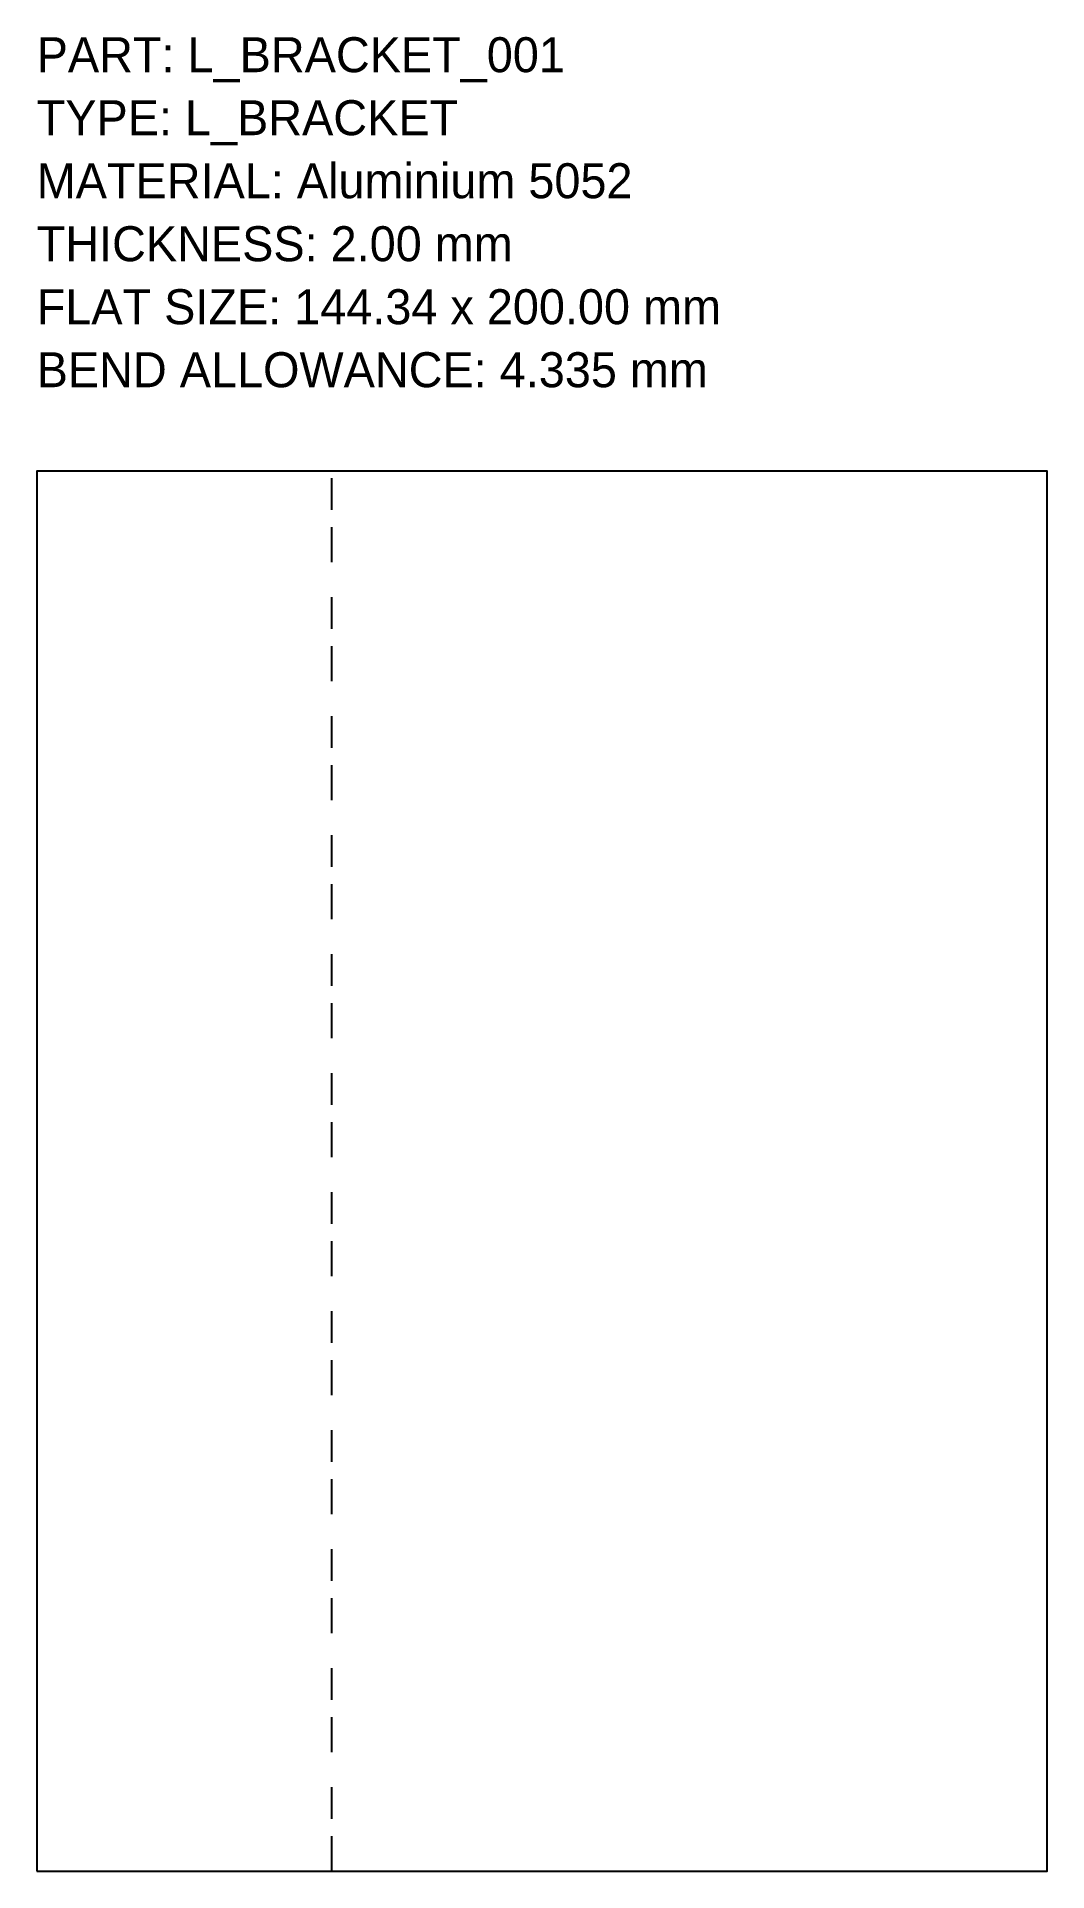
# Model space of a CAD drawing. Header units: millimetres. Extents: x 0 to 144, y 0 to 262.
import ezdxf

# ---------------------------------------------------------------- set-up
doc = ezdxf.new("R2010")
doc.units = ezdxf.units.MM
doc.linetypes.add('DASHED', pattern=[7.5, 5, -2.5])
for name, color, linetype in [('BEND', 5, 'DASHED'), ('CUT', 1, 'CONTINUOUS'), ('TEXT', 7, 'CONTINUOUS')]:
    doc.layers.add(name, color=color, linetype=linetype)

msp = doc.modelspace()

# ---------------------------------------------------------------- linework, layer by layer
at = {"layer": 'BEND'}
for p, q in [((42.17, 187), (42.17, 199)), ((42.17, 170), (42.17, 182)), ((42.17, 153), (42.17, 165)), ((42.17, 136), (42.17, 148)), ((42.17, 119), (42.17, 131)), ((42.17, 102), (42.17, 114)), ((42.17, 85), (42.17, 97)), ((42.17, 68), (42.17, 80)), ((42.17, 51), (42.17, 63)), ((42.17, 34), (42.17, 46)), ((42.17, 17), (42.17, 29)), ((42.17, 0), (42.17, 12))]:
    msp.add_line(p, q, dxfattribs=at)
at = {"layer": 'CUT'}
msp.add_lwpolyline([(0, 0), (144.34, 0), (144.34, 200), (0, 200), (0, 0)], close=True, dxfattribs=at)

# ---------------------------------------------------------------- texts
at = {"layer": 'TEXT'}
for s, p in [('PART: L_BRACKET_001', (0, 257)), ('TYPE: L_BRACKET', (0, 248)), ('MATERIAL: Aluminium 5052', (0, 239)), ('THICKNESS: 2.00 mm', (0, 230)), ('FLAT SIZE: 144.34 x 200.00 mm', (0, 221)), ('BEND ALLOWANCE: 4.335 mm', (0, 212))]:
    msp.add_text(s, height=5, dxfattribs=at).set_placement(p)

doc.saveas('drawing.dxf')
